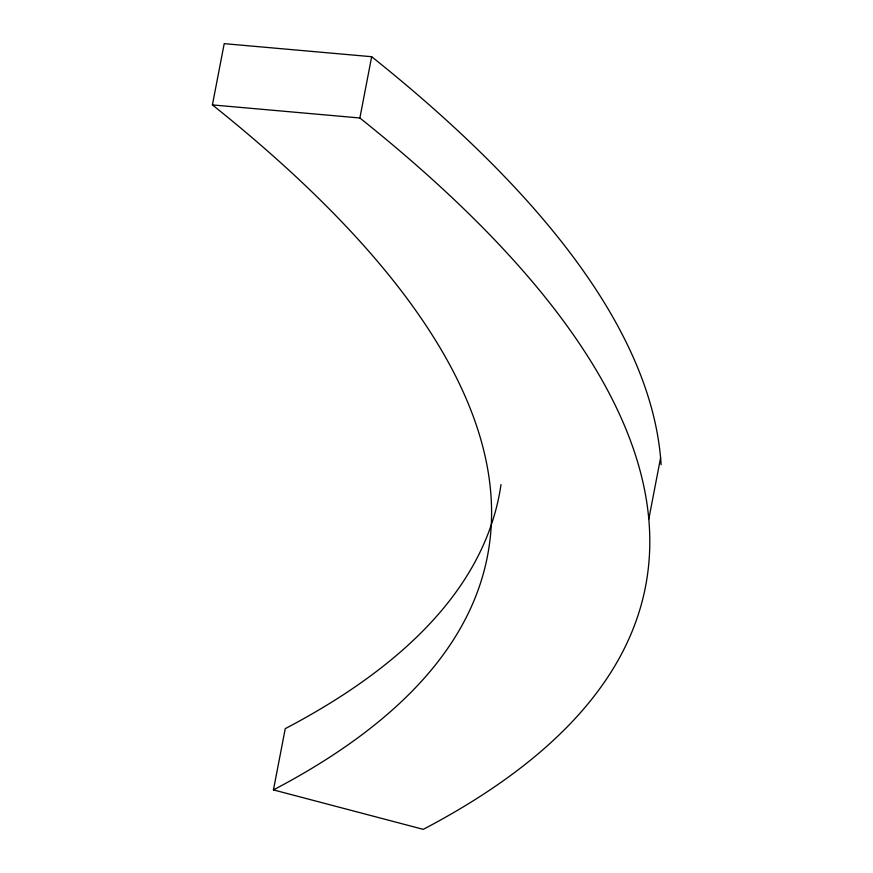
<?xml version="1.0" encoding="UTF-8"?>
<svg xmlns="http://www.w3.org/2000/svg" width="873" height="873" viewBox="0 0 873 873"><rect width="100%" height="100%" fill="white"/><g stroke="black" fill="none" stroke-linecap="round" stroke-linejoin="round"><path stroke-width="1.31" d="M371.669 56.712L359.872 117.986A4340.37 1005.871 10.9 0 1 423.263 829.35L273.445 789.901A4179.411 968.572 10.9 0 0 212.412 104.913L224.208 43.65L371.669 56.712A4340.37 1005.871 10.9 0 1 661.112 464.774M273.445 789.901L285.253 728.639A4179.411 968.572 10.9 0 0 501.004 484.602M648.792 519.108L660.588 457.845M212.412 104.913L359.872 117.986"/></g></svg>
